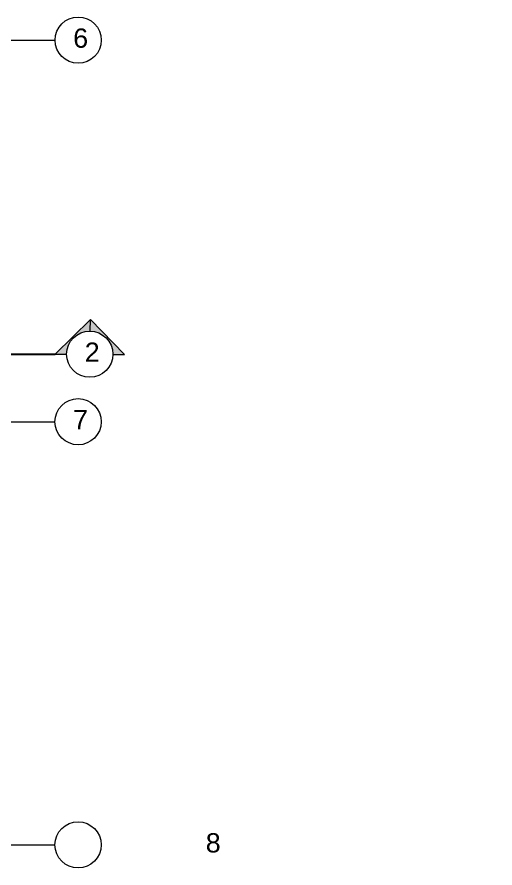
# Model space of a CAD drawing. Header units: inches. Extents: x 0 to 179512, y -43395 to -31716.
# Drawn here: x 172690.3 to 172938.5, y -38204.2 to -37762.4 of the extents above; entities that cross this region are included whole.
import ezdxf

# ---------------------------------------------------------------- set-up
doc = ezdxf.new("R2010")
doc.units = ezdxf.units.IN
doc.header["$LTSCALE"] = 10
doc.header["$MEASUREMENT"] = 0
doc.linetypes.add('ACAD_ISO04W100', pattern=[30, 24, -3, 0, -3])
doc.linetypes.add('CENTER2', pattern=[1.125, 0.75, -0.125, 0.125, -0.125])
doc.layers.get('Defpoints').update_dxf_attribs({"color": 215})
for name, color, linetype, lineweight in [('door', 4, 'Continuous', 25), ('Grid name', 4, 'Continuous', 0), ('NEW LETTERING', 3, 'Continuous', 0), ('OL_AR_Center line', 253, 'CENTER2', 13), ('OL_AR_Text', 140, 'Continuous', 5), ('section cut', 7, 'ACAD_ISO04W100', 25)]:
    doc.layers.add(name, color=color, linetype=linetype, lineweight=lineweight)
doc.styles.add('1-16 Annotative Text', font='calibri.ttf', dxfattribs={"height": 0.0625})
doc.styles.get("Standard").update_dxf_attribs({"font": 'arial.ttf'})
doc.dimstyles.new('1-16 Annotative Dimension', dxfattribs={"dimtxt": 0.0625, "dimasz": 0.0625, "dimexe": 0.125, "dimexo": 0, "dimgap": 0.03125, "dimtad": 1, "dimdec": 0, "dimzin": 0, "dimdsep": 46, "dimlunit": 4, "dimtxsty": '1-16 Annotative Text', "dimblk": 'ARCHTICK', "dimcen": 0.09, "dimdle": 0.125, "dimadec": 0, "dimazin": 0, "dimtfac": 1, "dimtdec": 0, "dimtix": 1, "dimtofl": 0, "dimtmove": 2, "dimatfit": 3, "dimfxl": 0.125, "dimfxlon": 1, "dimtolj": 1, "dimtzin": 0, "dimarcsym": 1})

# ---------------------------------------------------------------- blocks, each defined once
blk = doc.blocks.new('_ArchTick')
at = {"color": 0, "linetype": 'ByBlock', "const_width": 0.15}
blk.add_lwpolyline([(-0.5, -0.5), (0.5, 0.5)], dxfattribs=at)
blk = doc.blocks.new('*D1078')
at = {"layer": 'Defpoints', "color": 0, "transparency": 16777216}
for p in [(0, -38065.47), (174046, -38065.47), (174041.94, -38103.01)]:
    blk.add_point(p, dxfattribs=at)
at = {"layer": 'door', "color": 0, "lineweight": -2, "transparency": 16777216}
for p, q in [((174046, -38115.01), (174046, -38053.47)), ((174034, -38065.47), (174058, -38065.47)), ((174041.94, -38103.01), (174058, -38103.01))]:
    blk.add_line(p, q, dxfattribs=at)
at = {"layer": 'door', "color": 0, "lineweight": -2, "transparency": 16777216, "xscale": 6, "yscale": 6, "zscale": 6}
for p, rotation in [((174046, -38065.47), 90), ((174046, -38103.01), 270)]:
    blk.add_blockref('_ArchTick', p, dxfattribs=dict(at, rotation=rotation))
at = {"layer": 'door', "color": 0, "transparency": 16777216, "insert": (174039.93, -38084.24), "char_height": 6, "attachment_point": 5, "rotation": 90, "style": '1-16 Annotative Text'}
blk.add_mtext('\\A1;3\'-2"', dxfattribs=at)

msp = doc.modelspace()

# ---------------------------------------------------------------- hatches: boundary and pattern name
at = {"layer": 'Grid name'}
h = msp.add_hatch(color=256, dxfattribs=at)
h.dxf.hatch_style = 1
h.paths.add_polyline_path([(172728.31, -37919.42), (172709.96, -37937.42), (172715.96, -37937.45, -0.420556), (172728.2, -37925.42)])
h.paths.add_polyline_path([(172728.31, -37919.42), (172728.2, -37925.42, -0.40853), (172739.96, -37937.42, -0.0027), (172739.96, -37937.55), (172745.96, -37937.57)])
at = {"layer": 'OL_AR_Text'}
h = msp.add_hatch(color=256, dxfattribs=at)
h.dxf.hatch_style = 1
h.paths.add_polyline_path([(172728.41, -37919.42), (172710.06, -37937.42), (172716.06, -37937.45, -0.420556), (172728.3, -37925.42)])
h.paths.add_polyline_path([(172728.41, -37919.42), (172728.3, -37925.42, -0.40853), (172740.06, -37937.42, -0.0027), (172740.06, -37937.55), (172746.06, -37937.57)])

# ---------------------------------------------------------------- linework, layer by layer
at = {"layer": 'Grid name'}
for centre in [(172722.07, -37774.38), (172728.06, -37937.42), (172722, -37972.47), (172722, -38192.16)]:
    msp.add_circle(centre, 12, dxfattribs=at)
at = {"layer": 'OL_AR_Center line', "ltscale": 75}
for p, q in [((171489.57, -37774.38), (172710.07, -37774.38)), ((171489.5, -37972.46), (172710, -37972.47)), ((171489.5, -38192.16), (172710, -38192.16))]:
    msp.add_line(p, q, dxfattribs=at)
at = {"layer": 'OL_AR_Text'}
for p, q in [((172728.41, -37919.42), (172710.06, -37937.42)), ((172728.3, -37925.42), (172728.41, -37919.42)), ((172728.41, -37919.42), (172746.06, -37937.57)), ((172710.06, -37937.42), (172716.06, -37937.45)), ((172740.06, -37937.55), (172746.06, -37937.57))]:
    msp.add_line(p, q, dxfattribs=at)
at = {"layer": 'section cut', "ltscale": 3}
msp.add_line((171489.5, -37937.42), (172710.06, -37937.42), dxfattribs=at)

# ---------------------------------------------------------------- texts
at = {"layer": 'NEW LETTERING', "char_height": 10, "attachment_point": 1}
for s, insert in [('6', (172719.47, -37768.32)), ('2', (172725.46, -37931.36)), ('7', (172719.39, -37966.41))]:
    msp.add_mtext_dynamic_manual_height_columns(s, width=18.9099, gutter_width=50, heights=[8.76], dxfattribs=dict(at, insert=insert))
at = {"layer": 'NEW LETTERING'}
note = msp.add_mtext_dynamic_manual_height_columns('8\\P', width=18.9099, gutter_width=50, heights=[8.76, 0], dxfattribs=dict(at, insert=(172719.39, -38186.1), char_height=10, attachment_point=1))

# ---------------------------------------------------------------- dimensions: what is measured, and where the dimension line sits
at = {"layer": 'door'}
dim = msp.add_linear_dim(base=(174046, -38065.47), p1=(174041.94, -38103.01), p2=(0, -38065.47), angle=90, dimstyle='1-16 Annotative Dimension', override={"dimscale": 0, "dimtix": 1, "dimtofl": 0, "dimtmove": 2, "dimatfit": 3}, dxfattribs=at)
dim.commit()
dim.dimension.update_dxf_attribs({"geometry": '*D1078', "text_midpoint": (174039.93, -38084.24)})

doc.saveas('drawing.dxf')
